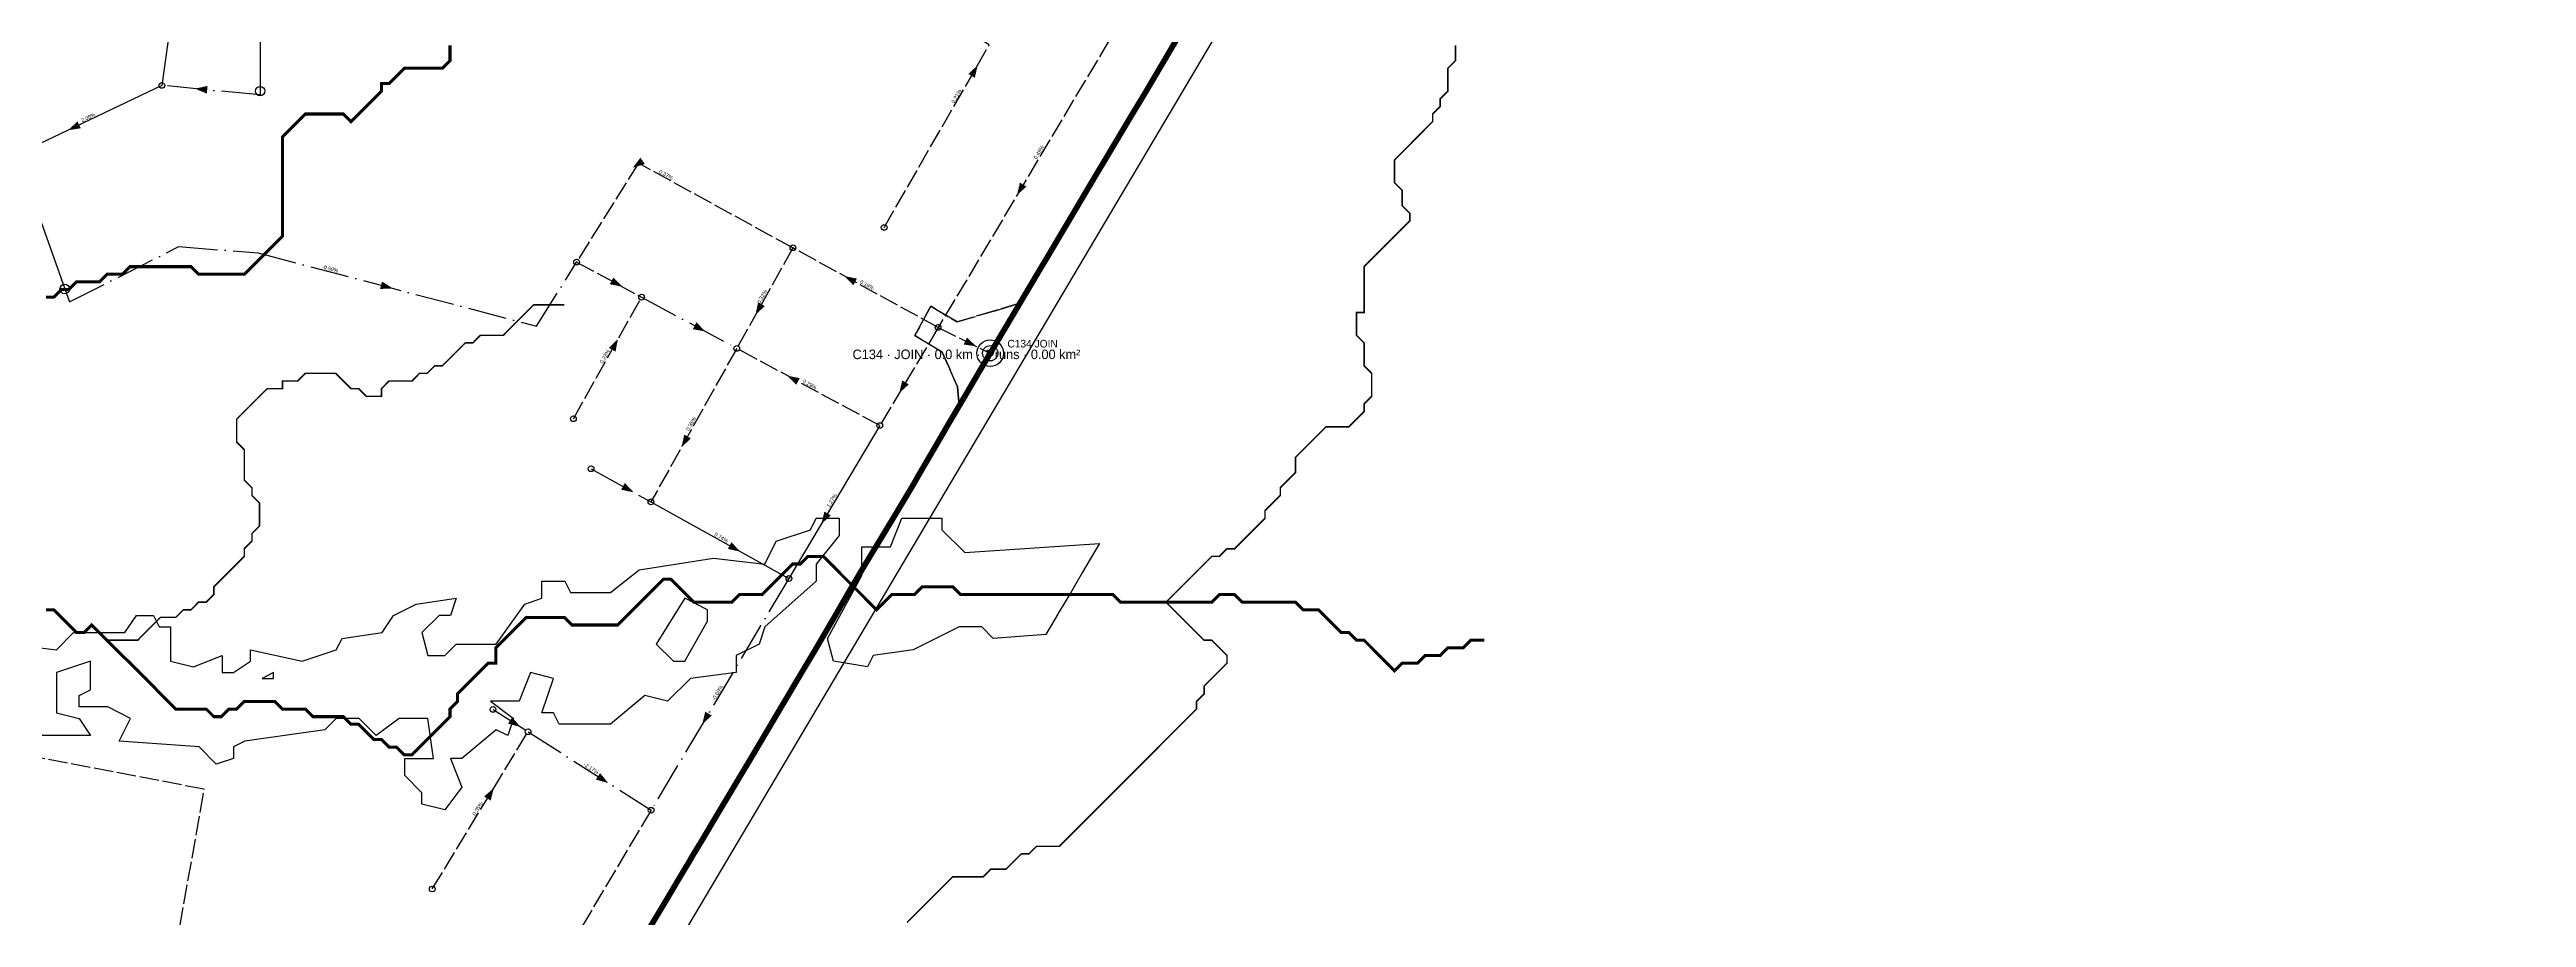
# Model space of a CAD drawing. Header units: metres. Extents: x 442821 to 452274, y 2561971 to 2571293.
# Drawn here: x 446773 to 448074, y 2565811 to 2566266 of the extents above; entities that cross this region are included whole.
import ezdxf
from ezdxf.enums import TextEntityAlignment as Align

# ---------------------------------------------------------------- set-up
doc = ezdxf.new("R2010")
doc.units = ezdxf.units.M
doc.header["$LTSCALE"] = 8
doc.linetypes.add('DASHDOT', pattern=[3.556, 2.54, -0.508, 0, -0.508])
doc.linetypes.add('DASHED', pattern=[1.524, 1.27, -0.254])
for name, color, linetype in [('A_ARROWS', 7, 'Continuous'), ('A_BUILT_2006', 252, 'Continuous'), ('A_CATCH_LABEL', 7, 'Continuous'), ('A_CATCHMENTS', 7, 'Continuous'), ('A_ENVELOPE', 3, 'Continuous'), ('A_GRADIENT', 8, 'Continuous'), ('A_JUNCTIONS', 8, 'Continuous'), ('A_MAIN_PIPE', 5, 'Continuous'), ('A_OUTLET_LABEL', 7, 'Continuous'), ('A_OUTLETS', 7, 'Continuous'), ('A_RUNS', 7, 'Continuous'), ('A_STREAMS', 5, 'Continuous'), ('A_WADI', 4, 'Continuous')]:
    doc.layers.add(name, color=color, linetype=linetype)

msp = doc.modelspace()

# ---------------------------------------------------------------- linework, layer by layer
at = {"layer": 'A_ARROWS', "color": 1}
for points in [[(447260.6, 2566257.7), (447259.1, 2566251.1), (447255.7, 2566253.1)], [(446849.6, 2566245.4), (446856.2, 2566246.8), (446855.8, 2566242.8)], [(446783, 2566223.6), (446787.9, 2566228.2), (446789.6, 2566224.6)], [(447079.5, 2566203.9), (447083.5, 2566209.2), (447085.8, 2566205.9)], [(447281.2, 2566189.5), (447282.8, 2566196.1), (447286.2, 2566194)], [(446953.5, 2566140.6), (446946.8, 2566140.3), (446947.8, 2566144.2)], [(447074, 2566141.5), (447067.4, 2566142.8), (447069.3, 2566146.3)], [(447190.6, 2566147.1), (447197.2, 2566145.7), (447195.3, 2566142.2)], [(447143.9, 2566126.7), (447145.3, 2566133.3), (447148.8, 2566131.3)], [(447071.7, 2566114), (447070.4, 2566107.4), (447066.9, 2566109.4)], [(447117.6, 2566118), (447111, 2566119.2), (447112.9, 2566122.8)], [(447160.6, 2566094.8), (447167.2, 2566093.5), (447165.3, 2566090)], [(447219.4, 2566085.7), (447221, 2566092.3), (447224.4, 2566090.2)], [(447105.1, 2566057.3), (447106.5, 2566063.9), (447110, 2566061.9)], [(447079.9, 2566033.6), (447073.4, 2566035), (447075.3, 2566038.5)], [(447178.5, 2566017), (447180.1, 2566023.5), (447183.5, 2566021.5)], [(447136, 2566002.5), (447129.4, 2566003.9), (447131.3, 2566007.4)], [(447116, 2565912), (447117.5, 2565918.5), (447121, 2565916.5)], [(447020.5, 2565910.5), (447014, 2565912.3), (447016.2, 2565915.6)], [(447006.5, 2565878.4), (447004.9, 2565871.9), (447001.4, 2565874)], [(447066.6, 2565881.1), (447060.1, 2565882.9), (447062.3, 2565886.3)]]:
    msp.add_solid(points, dxfattribs=at)
at = {"layer": 'A_ARROWS', "color": 2}
msp.add_solid([(447259.8, 2566110.2), (447253.2, 2566111.2), (447255, 2566114.8)], dxfattribs=at)
at = {"layer": 'A_BUILT_2006', "color": 252}
msp.add_lwpolyline([(446551.4, 2564695.1), (447061.6, 2565726.9), (448013.4, 2567331.6), (448231.6, 2567243.7), (448332.3, 2567295.5), (448412.2, 2567436.6), (448449.9, 2567533.1), (448423.2, 2567661.3), (448638.9, 2567714.4), (448758.5, 2567734.5), (448909.9, 2567734.5), (449242.5, 2567681.7)], dxfattribs=at)
at = {"layer": 'A_CATCHMENTS', "color": 1, "linetype": 'DASHED'}
msp.add_lwpolyline([(447366.8, 2566274.2), (447360.6, 2566263.6), (447357.5, 2566258.3), (447355.4, 2566254.8), (447348.1, 2566242.4), (447341.7, 2566231.9), (447336.4, 2566223), (447329.2, 2566210.9), (447322.9, 2566200.4), (447317.2, 2566190.8), (447310.4, 2566179.3), (447304.1, 2566168.7), (447297.9, 2566158.2), (447294.1, 2566151.9), (447285.3, 2566137.1), (447282.7, 2566132.8), (447269.7, 2566128.9), (447269.5, 2566128.9), (447249.8, 2566123), (447236, 2566131.2), (447227.6, 2566115.8), (447242, 2566107.2), (447250, 2566088.9), (447250.9, 2566079), (447244.8, 2566068.7), (447241.7, 2566063.3), (447235.5, 2566052.7), (447229.3, 2566042.1), (447226.7, 2566037.5), (447223.1, 2566031.5), (447217.1, 2566021.5), (447210.4, 2566010.4), (447204.3, 2566000.4), (447204, 2565999.9), (447198.3, 2565990.4), (447192.7, 2565980.9), (447191.6, 2565979), (447185.5, 2565968.4), (447179.7, 2565958.5), (447174.2, 2565949.1), (447173, 2565947.1), (447166.7, 2565936.6), (447160.5, 2565926.1), (447154.2, 2565915.5), (447148, 2565905), (447140.7, 2565892.7), (447135.4, 2565883.9), (447129.1, 2565873.3), (447122.8, 2565862.8), (447119, 2565856.4), (447116.1, 2565851.5), (447110.2, 2565841.8), (447109.7, 2565840.8), (447103.9, 2565831.2), (447097.7, 2565820.7), (447094.1, 2565814.7), (447085.1, 2565799.7)], dxfattribs=at)
at = {"layer": 'A_CATCHMENTS', "color": 2, "linetype": 'DASHED'}
msp.add_lwpolyline([(447250, 2566088.9), (447242, 2566107.2), (447227.6, 2566115.8), (447236, 2566131.2), (447249.8, 2566123), (447269.5, 2566128.9), (447269.7, 2566128.9), (447282.7, 2566132.8), (447279.1, 2566126.6), (447271.3, 2566113.5), (447269, 2566109.6), (447267.2, 2566106.6), (447266.5, 2566105.5), (447264.2, 2566101.6), (447260.3, 2566095), (447254.1, 2566084.4), (447250.9, 2566079), (447250, 2566088.9)], close=True, dxfattribs=at)
at = {"layer": 'A_ENVELOPE', "color": 3}
msp.add_lwpolyline([(447366.8, 2566274.2), (447360.6, 2566263.6), (447357.5, 2566258.3), (447355.4, 2566254.8), (447348.1, 2566242.4), (447341.7, 2566231.9), (447336.4, 2566223), (447329.2, 2566210.9), (447322.9, 2566200.4), (447317.2, 2566190.8), (447310.4, 2566179.3), (447304.1, 2566168.7), (447297.9, 2566158.2), (447294.1, 2566151.9), (447285.3, 2566137.1), (447279.1, 2566126.6), (447271.3, 2566113.5), (447269, 2566109.6), (447267.2, 2566106.6), (447266.5, 2566105.5), (447264.2, 2566101.6), (447260.3, 2566095), (447254.1, 2566084.4), (447244.8, 2566068.7), (447241.7, 2566063.3), (447235.5, 2566052.7), (447229.3, 2566042.1), (447226.7, 2566037.5), (447223.1, 2566031.5), (447217.1, 2566021.5), (447210.4, 2566010.4), (447204.3, 2566000.4), (447204, 2565999.9), (447198.3, 2565990.4), (447192.7, 2565980.9), (447191.6, 2565979), (447185.5, 2565968.4), (447179.7, 2565958.5), (447174.2, 2565949.1), (447173, 2565947.1), (447166.7, 2565936.6), (447160.5, 2565926.1), (447154.2, 2565915.5), (447148, 2565905), (447140.7, 2565892.7), (447135.4, 2565883.9), (447129.1, 2565873.3), (447122.8, 2565862.8), (447119, 2565856.4), (447116.1, 2565851.5), (447110.2, 2565841.8), (447109.7, 2565840.8), (447103.9, 2565831.2), (447097.7, 2565820.7), (447094.1, 2565814.7), (447085.1, 2565799.7)], dxfattribs=at)
at = {"layer": 'A_JUNCTIONS'}
for centre in [(446832.2, 2566247.1), (447211.5, 2566172.6), (447050, 2566154.4), (447163.6, 2566161.9), (447084.1, 2566136), (447239.8, 2566120.1), (447134.1, 2566109.1), (447267.2, 2566106.6), (447048.3, 2566072.2), (447209.2, 2566068.6), (447057.6, 2566046), (447089, 2566028.6), (447161.5, 2565988.4), (447006.1, 2565919.7), (447024.5, 2565908), (447089.1, 2565866.8), (446974.2, 2565825.5)]:
    msp.add_circle(centre, 1.5, dxfattribs=at)
at = {"layer": 'A_JUNCTIONS', "color": 30}
for centre in [(446883.8, 2566244.1), (446781.2, 2566140.3)]:
    msp.add_circle(centre, 2.5, dxfattribs=at)
at = {"layer": 'A_MAIN_PIPE', "color": 5, "const_width": 3}
msp.add_lwpolyline([(447366.8, 2566274.2), (447360.6, 2566263.6), (447357.5, 2566258.3), (447355.4, 2566254.8), (447348.1, 2566242.4), (447341.7, 2566231.9), (447336.4, 2566223), (447329.2, 2566210.9), (447322.9, 2566200.4), (447317.2, 2566190.8), (447310.4, 2566179.3), (447304.1, 2566168.7), (447297.9, 2566158.2), (447294.1, 2566151.9), (447285.3, 2566137.1), (447279.1, 2566126.6), (447271.3, 2566113.5), (447269, 2566109.6), (447266.5, 2566105.5), (447264.2, 2566101.6), (447260.3, 2566095), (447254.1, 2566084.4), (447244.8, 2566068.7), (447241.7, 2566063.3), (447235.5, 2566052.7), (447229.3, 2566042.1), (447226.7, 2566037.5), (447223.1, 2566031.5), (447217.1, 2566021.5), (447210.4, 2566010.4), (447204.3, 2566000.4), (447204, 2565999.9), (447198.3, 2565990.4), (447192.7, 2565980.9), (447191.6, 2565979), (447185.5, 2565968.4), (447179.7, 2565958.5), (447174.2, 2565949.1), (447173, 2565947.1), (447166.7, 2565936.6), (447160.5, 2565926.1), (447154.2, 2565915.5), (447148, 2565905), (447140.7, 2565892.7), (447135.4, 2565883.9), (447129.1, 2565873.3), (447122.8, 2565862.8), (447119, 2565856.4), (447116.1, 2565851.5), (447110.2, 2565841.8), (447109.7, 2565840.8), (447103.9, 2565831.2), (447097.7, 2565820.7), (447094.1, 2565814.7), (447085.1, 2565799.7)], dxfattribs=at)
at = {"layer": 'A_OUTLETS', "color": 5}
for radius in [7, 4]:
    msp.add_circle((447267.2, 2566106.6), radius, dxfattribs=at)
at = {"layer": 'A_RUNS', "color": 1}
for points in [[(446955.3, 2566324), (446883.9, 2566285.3), (446883.8, 2566244.1)], [(446842.2, 2566319), (446832.2, 2566247.1)], [(446832.2, 2566247.1), (446756.2, 2566210.8)], [(446756.2, 2566210.8), (446781.2, 2566140.3)], [(447209.2, 2566068.6), (447161.4, 2565988.4)], [(447089, 2566028.6), (447161.4, 2565988.4)]]:
    msp.add_lwpolyline(points, dxfattribs=at)
at = {"layer": 'A_RUNS', "color": 1, "linetype": 'DASHED'}
for points in [[(447348.4, 2566302.3), (447239.9, 2566120.1)], [(447211.5, 2566172.6), (447266.7, 2566268.3), (447227.3, 2566293.1)], [(447163.6, 2566161.8), (447082.5, 2566206.3), (447050, 2566154.4)], [(447050, 2566154.4), (447084.1, 2566136)], [(447163.6, 2566161.8), (447134.1, 2566109.1)], [(447239.9, 2566120.1), (447163.6, 2566161.8)], [(447048.3, 2566072.2), (447084.1, 2566136)], [(447239.9, 2566120.1), (447209.2, 2566068.6)], [(447134.1, 2566109.1), (447089, 2566028.6)], [(447209.2, 2566068.6), (447134.1, 2566109.1)], [(446839.5, 2565793.7), (446854.5, 2565877.8), (446715.7, 2565904.3), (446691.5, 2565917), (446595.6, 2565918.5)], [(446974.2, 2565825.5), (447024.5, 2565908)], [(447089.1, 2565866.8), (446996.4, 2565711.2)]]:
    msp.add_lwpolyline(points, dxfattribs=at)
at = {"layer": 'A_RUNS', "color": 1, "linetype": 'DASHDOT'}
for points in [[(446883.8, 2566244.1), (446883.8, 2566242.1), (446832.2, 2566247.1)], [(446781.2, 2566140.3), (446783.7, 2566133.5), (446841.1, 2566162.5), (446882.8, 2566159.2), (447028.9, 2566120.8), (447050, 2566154.4)], [(447084.1, 2566136), (447134.1, 2566109.1)], [(447057.6, 2566046), (447089, 2566028.6)], [(447161.4, 2565988.4), (447089.1, 2565866.8)], [(447006.1, 2565919.7), (447024.5, 2565908)], [(447024.5, 2565908), (447089.1, 2565866.8)]]:
    msp.add_lwpolyline(points, dxfattribs=at)
at = {"layer": 'A_RUNS', "color": 2, "linetype": 'DASHED'}
msp.add_lwpolyline([(447239.9, 2566120.1), (447267.2, 2566106.6)], dxfattribs=at)
at = {"layer": 'A_STREAMS', "color": 5}
for points, const_width in [([(446983.5, 2566268.1), (446983.5, 2566264.1), (446983.5, 2566260.1), (446979.5, 2566256.1), (446975.5, 2566256.1), (446971.5, 2566256.1), (446967.5, 2566256.1), (446963.5, 2566256.1), (446959.5, 2566256.1), (446955.5, 2566252.1), (446951.5, 2566248.1), (446947.5, 2566248.1), (446947.5, 2566244.1), (446943.5, 2566240.1), (446939.5, 2566236.1), (446935.5, 2566232.1), (446931.5, 2566228.1), (446927.5, 2566232.1), (446923.5, 2566232.1), (446919.5, 2566232.1), (446915.5, 2566232.1), (446911.5, 2566232.1), (446907.5, 2566232.1), (446903.5, 2566228.1), (446899.5, 2566224.1), (446895.5, 2566220.1), (446895.5, 2566216), (446895.5, 2566212), (446895.5, 2566208), (446895.5, 2566204), (446895.5, 2566200), (446895.5, 2566196), (446895.5, 2566192), (446895.5, 2566188), (446895.5, 2566184), (446895.5, 2566180), (446895.5, 2566176), (446895.5, 2566172), (446895.5, 2566168), (446891.5, 2566164), (446887.5, 2566160), (446883.5, 2566156), (446879.5, 2566152), (446875.5, 2566148), (446871.5, 2566148), (446867.5, 2566148), (446863.5, 2566148), (446859.5, 2566148), (446855.5, 2566148), (446851.5, 2566148), (446847.5, 2566152), (446843.5, 2566152), (446839.5, 2566152), (446835.5, 2566152), (446831.5, 2566152), (446827.5, 2566152), (446823.5, 2566152), (446819.5, 2566152), (446815.5, 2566152), (446811.4, 2566148), (446807.4, 2566148), (446803.4, 2566148), (446799.4, 2566144), (446795.4, 2566144), (446791.4, 2566144), (446787.4, 2566144), (446783.4, 2566140), (446779.4, 2566140), (446775.4, 2566136), (446771.4, 2566136)], 1.6), ([(447511.5, 2566268.1), (447511.5, 2566264.1), (447511.5, 2566260.1), (447507.5, 2566256.1), (447507.5, 2566252.1), (447507.5, 2566248.1), (447507.5, 2566244.1), (447503.5, 2566240.1), (447503.5, 2566236.1), (447499.5, 2566232.1), (447499.5, 2566228.1), (447495.5, 2566224.1), (447491.5, 2566220.1), (447487.5, 2566216), (447483.5, 2566212), (447479.5, 2566208), (447479.5, 2566204), (447479.5, 2566200), (447479.5, 2566196), (447483.5, 2566192), (447483.5, 2566188), (447483.5, 2566184), (447487.5, 2566180), (447487.5, 2566176), (447483.5, 2566172), (447479.5, 2566168), (447475.5, 2566164), (447471.5, 2566160), (447467.5, 2566156), (447463.5, 2566152), (447463.5, 2566148), (447463.5, 2566144), (447463.5, 2566140), (447463.5, 2566136), (447463.5, 2566132), (447463.5, 2566128), (447459.5, 2566128), (447459.5, 2566124), (447459.5, 2566120), (447459.5, 2566116), (447463.5, 2566112), (447463.5, 2566108), (447463.5, 2566104), (447463.5, 2566100), (447467.5, 2566096), (447467.5, 2566092), (447467.5, 2566088), (447467.5, 2566084), (447463.5, 2566080), (447463.5, 2566076), (447459.5, 2566072), (447455.5, 2566068), (447451.5, 2566068), (447447.5, 2566068), (447443.5, 2566068), (447439.5, 2566064), (447435.5, 2566060), (447431.5, 2566056), (447427.5, 2566052), (447427.5, 2566048), (447427.5, 2566044), (447423.5, 2566040), (447419.5, 2566036), (447419.5, 2566032), (447415.5, 2566028), (447411.5, 2566024), (447411.5, 2566020), (447407.5, 2566016), (447403.5, 2566012), (447399.5, 2566008), (447395.5, 2566004), (447391.5, 2566004), (447387.5, 2566000), (447383.5, 2566000), (447379.5, 2565996), (447375.5, 2565992), (447371.5, 2565988), (447367.5, 2565984), (447363.5, 2565980), (447359.5, 2565976)], 0.8), ([(447043.5, 2566132), (447039.5, 2566132), (447035.5, 2566132), (447031.5, 2566132), (447027.5, 2566132), (447023.5, 2566128), (447019.5, 2566124), (447015.5, 2566120), (447011.5, 2566116), (447007.5, 2566116), (447003.5, 2566116), (446999.5, 2566116), (446995.5, 2566112), (446991.5, 2566112), (446987.5, 2566108), (446983.5, 2566104), (446979.5, 2566100), (446975.5, 2566100), (446971.5, 2566096), (446967.5, 2566096), (446963.5, 2566092), (446959.5, 2566092), (446955.5, 2566092), (446951.5, 2566092), (446947.5, 2566088), (446947.5, 2566084), (446943.5, 2566084), (446939.5, 2566084), (446935.5, 2566088), (446931.5, 2566088), (446927.5, 2566092), (446923.5, 2566096), (446919.5, 2566096), (446915.5, 2566096), (446911.5, 2566096), (446907.5, 2566096), (446903.5, 2566092), (446899.5, 2566092), (446895.5, 2566092), (446895.5, 2566088), (446891.5, 2566088), (446887.5, 2566088), (446883.5, 2566084), (446879.5, 2566080), (446875.5, 2566076), (446871.5, 2566072), (446871.5, 2566068), (446871.5, 2566064), (446871.5, 2566060), (446875.5, 2566056), (446875.5, 2566052), (446875.5, 2566048), (446875.5, 2566044), (446875.5, 2566040), (446879.5, 2566036), (446879.5, 2566032), (446883.5, 2566028), (446883.5, 2566024), (446883.5, 2566020), (446883.5, 2566016), (446879.5, 2566012), (446879.5, 2566008), (446875.5, 2566004), (446875.5, 2566000), (446871.5, 2565996), (446867.5, 2565992), (446863.5, 2565988), (446859.5, 2565984), (446859.5, 2565980), (446855.5, 2565976), (446851.5, 2565976), (446847.5, 2565972), (446843.5, 2565972), (446839.5, 2565968), (446835.5, 2565968), (446831.5, 2565968), (446827.5, 2565964), (446823.5, 2565960), (446819.5, 2565956), (446815.5, 2565956), (446811.4, 2565956), (446807.4, 2565956), (446803.4, 2565956)], 0.8), ([(447359.5, 2565976), (447355.5, 2565976), (447351.5, 2565976), (447347.5, 2565976), (447343.5, 2565976), (447339.5, 2565976), (447335.5, 2565976), (447331.5, 2565980), (447327.5, 2565980), (447323.5, 2565980), (447319.5, 2565980), (447315.5, 2565980), (447311.5, 2565980), (447307.5, 2565980), (447303.5, 2565980), (447299.5, 2565980), (447295.5, 2565980), (447291.5, 2565980), (447287.5, 2565980), (447283.5, 2565980), (447279.5, 2565980), (447275.5, 2565980), (447271.5, 2565980), (447267.5, 2565980), (447263.5, 2565980), (447259.5, 2565980), (447255.5, 2565980), (447251.5, 2565980), (447247.5, 2565984), (447243.5, 2565984), (447239.5, 2565984), (447235.5, 2565984), (447231.5, 2565984), (447227.5, 2565980), (447223.5, 2565980), (447219.5, 2565980), (447215.5, 2565980), (447211.5, 2565976), (447207.5, 2565972), (447203.5, 2565976), (447199.5, 2565980), (447195.5, 2565984), (447191.5, 2565988), (447187.5, 2565992), (447183.5, 2565996), (447179.5, 2566000), (447175.5, 2566000), (447171.5, 2566000), (447167.5, 2565996), (447163.5, 2565996), (447159.5, 2565992), (447155.5, 2565988), (447151.5, 2565984), (447147.5, 2565980), (447143.5, 2565980), (447139.5, 2565980), (447135.5, 2565980), (447131.5, 2565976), (447127.5, 2565976), (447123.5, 2565976), (447119.5, 2565976), (447115.5, 2565976), (447111.5, 2565976), (447107.5, 2565980), (447103.5, 2565984), (447099.5, 2565988), (447095.5, 2565988), (447091.5, 2565984), (447087.5, 2565980), (447083.5, 2565976), (447079.5, 2565972), (447075.5, 2565968), (447071.5, 2565964), (447067.5, 2565964), (447063.5, 2565964), (447059.5, 2565964), (447055.5, 2565964), (447051.5, 2565964), (447047.5, 2565964), (447043.5, 2565968), (447039.5, 2565968), (447035.5, 2565968), (447031.5, 2565968), (447027.5, 2565968), (447023.5, 2565968), (447019.5, 2565964), (447015.5, 2565960), (447011.5, 2565956), (447007.5, 2565952), (447007.5, 2565948), (447007.5, 2565944), (447003.5, 2565944), (446999.5, 2565940), (446995.5, 2565936), (446991.5, 2565932), (446987.5, 2565927.9), (446987.5, 2565923.9), (446983.5, 2565919.9), (446983.5, 2565915.9), (446979.5, 2565911.9), (446975.5, 2565907.9), (446971.5, 2565903.9), (446967.5, 2565899.9), (446963.5, 2565895.9), (446959.5, 2565895.9), (446955.5, 2565899.9), (446951.5, 2565899.9), (446947.5, 2565903.9), (446943.5, 2565903.9), (446939.5, 2565907.9), (446935.5, 2565911.9), (446931.5, 2565911.9), (446927.5, 2565915.9), (446923.5, 2565915.9), (446919.5, 2565915.9), (446915.5, 2565915.9), (446911.5, 2565915.9), (446907.5, 2565919.9), (446903.5, 2565919.9), (446899.5, 2565919.9), (446895.5, 2565919.9), (446891.5, 2565923.9), (446887.5, 2565923.9), (446883.5, 2565923.9), (446879.5, 2565923.9), (446875.5, 2565923.9), (446871.5, 2565919.9), (446867.5, 2565919.9), (446863.5, 2565915.9), (446859.5, 2565915.9), (446855.5, 2565919.9), (446851.5, 2565919.9), (446847.5, 2565919.9), (446843.5, 2565919.9), (446839.5, 2565919.9), (446835.5, 2565923.9), (446831.5, 2565927.9), (446827.5, 2565932), (446823.5, 2565936), (446819.5, 2565940), (446815.5, 2565944), (446811.4, 2565948), (446807.4, 2565952), (446803.4, 2565956)], 1.6), ([(446803.4, 2565956), (446799.4, 2565960), (446795.4, 2565964), (446791.4, 2565960), (446787.4, 2565960), (446783.4, 2565964), (446779.4, 2565968), (446775.4, 2565972), (446771.4, 2565972)], 1.6), ([(447223.5, 2565807.9), (447227.5, 2565811.9), (447231.5, 2565815.9), (447235.5, 2565819.9), (447239.5, 2565823.9), (447243.5, 2565827.9), (447247.5, 2565831.9), (447251.5, 2565831.9), (447255.5, 2565831.9), (447259.5, 2565831.9), (447263.5, 2565831.9), (447267.5, 2565835.9), (447271.5, 2565835.9), (447275.5, 2565835.9), (447279.5, 2565839.9), (447283.5, 2565843.9), (447287.5, 2565843.9), (447291.5, 2565847.9), (447295.5, 2565847.9), (447299.5, 2565847.9), (447303.5, 2565847.9), (447307.5, 2565851.9), (447311.5, 2565855.9), (447315.5, 2565859.9), (447319.5, 2565863.9), (447323.5, 2565867.9), (447327.5, 2565871.9), (447331.5, 2565875.9), (447335.5, 2565879.9), (447339.5, 2565883.9), (447343.5, 2565887.9), (447347.5, 2565891.9), (447351.5, 2565895.9), (447355.5, 2565899.9), (447359.5, 2565903.9), (447363.5, 2565907.9), (447367.5, 2565911.9), (447371.5, 2565915.9), (447375.5, 2565919.9), (447375.5, 2565923.9), (447379.5, 2565927.9), (447379.5, 2565932), (447383.5, 2565936), (447387.5, 2565940), (447391.5, 2565944), (447391.5, 2565948), (447387.5, 2565952), (447383.5, 2565956), (447379.5, 2565956), (447375.5, 2565960), (447371.5, 2565964), (447367.5, 2565968), (447363.5, 2565972), (447359.5, 2565976)], 0.8), ([(447526.6, 2565956), (447523.5, 2565956), (447519.5, 2565956), (447515.5, 2565952), (447511.5, 2565952), (447507.5, 2565952), (447503.5, 2565948), (447499.5, 2565948), (447495.5, 2565948), (447491.5, 2565944), (447487.5, 2565944), (447483.5, 2565944), (447479.5, 2565940), (447475.5, 2565944), (447471.5, 2565948), (447467.5, 2565952), (447463.5, 2565956), (447459.5, 2565956), (447455.5, 2565960), (447451.5, 2565960), (447447.5, 2565964), (447443.5, 2565968), (447439.5, 2565972), (447435.5, 2565972), (447431.5, 2565972), (447427.5, 2565976), (447423.5, 2565976), (447419.5, 2565976), (447415.5, 2565976), (447411.5, 2565976), (447407.5, 2565976), (447403.5, 2565976), (447399.5, 2565976), (447395.5, 2565980), (447391.5, 2565980), (447387.5, 2565980), (447383.5, 2565976), (447379.5, 2565976), (447375.5, 2565976), (447371.5, 2565976), (447367.5, 2565976), (447363.5, 2565976), (447359.5, 2565976)], 1.6)]:
    msp.add_lwpolyline(points, dxfattribs=dict(at, const_width=const_width))
at = {"layer": 'A_WADI', "color": 4}
msp.add_lwpolyline([(446752.8, 2565954), (446776.8, 2565951), (446785.8, 2565960), (446812.8, 2565960), (446818.8, 2565969), (446827.8, 2565969), (446830.8, 2565963), (446836.8, 2565963), (446836.8, 2565945), (446848.8, 2565942), (446863.8, 2565948), (446863.8, 2565939), (446869.8, 2565939), (446878.8, 2565945), (446878.8, 2565951), (446905.8, 2565945), (446923.8, 2565951), (446926.8, 2565957), (446947.8, 2565960), (446953.8, 2565969), (446965.8, 2565975), (446986.8, 2565978), (446983.8, 2565969), (446977.8, 2565969), (446968.8, 2565960), (446971.8, 2565948), (446980.8, 2565948), (446986.8, 2565954), (447007.8, 2565954), (447022.8, 2565975), (447031.8, 2565978), (447031.8, 2565987), (447043.8, 2565987), (447046.8, 2565981), (447067.8, 2565981), (447082.8, 2565993), (447121.8, 2565999), (447148.8, 2565996), (447154.8, 2566008), (447172.8, 2566014), (447175.8, 2566020), (447187.8, 2566020), (447187.8, 2566020), (447187.8, 2566011), (447175.8, 2565996), (447175.8, 2565987), (447148.8, 2565963), (447145.8, 2565954), (447133.8, 2565948), (447133.8, 2565939), (447109.8, 2565936), (447097.8, 2565924), (447085.8, 2565927), (447067.8, 2565912), (447040.8, 2565912), (447037.8, 2565918), (447031.8, 2565918), (447037.8, 2565936), (447025.8, 2565939), (447019.8, 2565924), (447004.8, 2565924), (447016.8, 2565915), (447013.8, 2565906), (447007.8, 2565909), (446989.8, 2565894), (446983.8, 2565894), (446989.8, 2565879), (446980.8, 2565867), (446968.8, 2565870), (446968.8, 2565876), (446959.8, 2565885), (446959.8, 2565894), (446974.8, 2565894), (446971.8, 2565915), (446956.8, 2565915), (446944.8, 2565906), (446935.8, 2565915), (446923.8, 2565915), (446917.8, 2565909), (446875.8, 2565903), (446869.8, 2565900), (446869.8, 2565894), (446860.8, 2565891), (446851.8, 2565900), (446809.8, 2565903), (446815.8, 2565915), (446803.8, 2565921), (446788.8, 2565921), (446788.8, 2565927), (446794.8, 2565930), (446794.8, 2565945), (446776.8, 2565939), (446776.8, 2565918), (446788.8, 2565915), (446794.8, 2565906), (446767.8, 2565906)], dxfattribs=at)
for points in [[(447268.8, 2565957), (447262.8, 2565963), (447250.8, 2565963), (447226.8, 2565951), (447205.8, 2565948), (447202.8, 2565942), (447184.8, 2565945), (447181.8, 2565957), (447199.8, 2565990), (447199.8, 2566005), (447214.8, 2566005), (447220.8, 2566020), (447241.8, 2566020), (447241.8, 2566014), (447253.8, 2566002), (447324.5, 2566006.7), (447321.9, 2566002.4), (447321.9, 2566002.3), (447315.7, 2565991.7), (447315.5, 2565991.3), (447312.8, 2565986.8), (447309.3, 2565980.7), (447309, 2565980.2), (447303, 2565970.3), (447302.6, 2565969.7), (447296.3, 2565959.1), (447268.8, 2565957)], [(447091.8, 2565954), (447100.8, 2565945), (447106.8, 2565945), (447118.8, 2565966), (447118.8, 2565972), (447106.8, 2565978), (447091.8, 2565954)], [(446890.8, 2565936), (446890.8, 2565939), (446884.8, 2565936), (446890.8, 2565936)]]:
    msp.add_lwpolyline(points, close=True, dxfattribs=at)

# ---------------------------------------------------------------- texts
at = {"layer": 'A_CATCH_LABEL', "color": 2}
msp.add_text('C134 · JOIN · 0.0 km · 1 runs · 0.00 km²', height=5, dxfattribs=at).set_placement((447254.7, 2566106), align=Align.MIDDLE_CENTER)
at = {"layer": 'A_GRADIENT', "color": 1}
for s, rotation, p in [('0.21%', 59.9784, (447250.8, 2566240.6)), ('2.08%', 25.4949, (446794.2, 2566228.9)), ('0.49%', 59.2311, (447294.1, 2566211.2)), ('0.37%', 331.2798, (447096.2, 2566198.8)), ('-0.50%', -14.7081, (446920.2, 2566149.4)), ('0.32%', 60.7545, (447148.8, 2566135.5)), ('0.18%', 331.2798, (447201.7, 2566141)), ('0.23%', 60.7228, (447066.2, 2566104.1)), ('0.29%', 331.6583, (447171.6, 2566088.8)), ('0.35%', 60.7545, (447111.5, 2566068.8)), ('1.27%', 59.2311, (447185.3, 2566028.5)), ('0.74%', -29.0399, (447125.2, 2566008.5)), ('-0.60%', 59.2311, (447125.3, 2565927.6)), ('-2.17%', -32.5065, (447056.8, 2565887.4)), ('0.35%', 58.6502, (446999.4, 2565866.8))]:
    msp.add_text(s, height=2, rotation=rotation, dxfattribs=at).set_placement(p, align=Align.BOTTOM_CENTER)
at = {"layer": 'A_OUTLET_LABEL', "color": 5}
msp.add_text('C134 JOIN', height=4, dxfattribs=at).set_placement((447276.2, 2566109.6))

doc.saveas('drawing.dxf')
